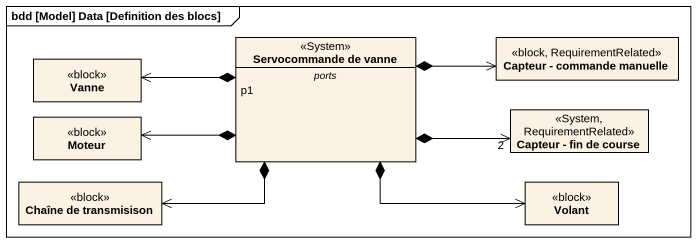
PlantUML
@startuml
mainframe bdd [Model] Data [Definition des blocs]
hide circle
hide empty members
class "Servocommande de vanne" as Servocommande_de_vanne <<System>> {
  -- ports --
  p1
}
class "Capteur - commande manuelle" as Capteur_commande_manuelle <<block, RequirementRelated>>
class Vanne <<block>>
class Moteur <<block>>
class "Capteur - fin de course" as Capteur_fin_de_course <<System, RequirementRelated>>
class "Chaîne de transmisison" as Chaîne_de_transmisison <<block>>
class Volant <<block>>
Servocommande_de_vanne *-right-> Capteur_commande_manuelle
Servocommande_de_vanne *-left-> Vanne
Servocommande_de_vanne *-left-> Moteur
Servocommande_de_vanne *-right-> "2" Capteur_fin_de_course
Servocommande_de_vanne *-left-> Chaîne_de_transmisison
Servocommande_de_vanne *-right-> Volant
@enduml
